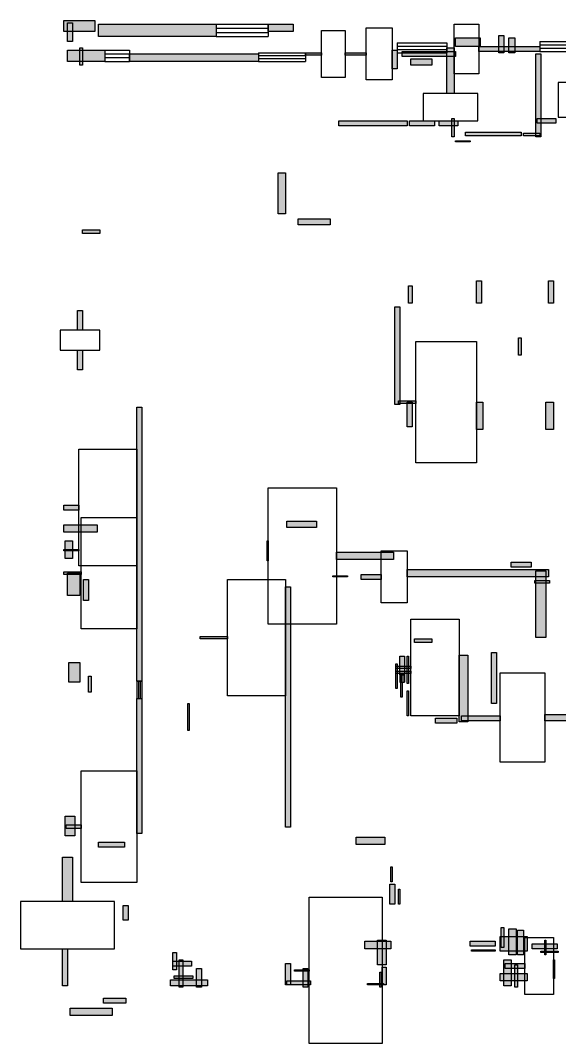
# Model space of a CAD drawing. Header units: centimetres. Extents: x -35 to 2688, y -26 to 2060.
# Drawn here: x -35 to 1052, y -26 to 2038 of the extents above; entities that cross this region are included whole.
import ezdxf

# ---------------------------------------------------------------- set-up
doc = ezdxf.new("R2010")
doc.units = ezdxf.units.CM
for name, color, linetype in [('DOORZONE', 2, 'Continuous'), ('WALL', 7, 'Continuous'), ('WINDOW', 5, 'Continuous')]:
    doc.layers.add(name, color=color, linetype=linetype)

msp = doc.modelspace()

# ---------------------------------------------------------------- hatches: boundary and pattern name
at = {"layer": 'WALL'}
h = msp.add_hatch(color=256, dxfattribs=at)
h.dxf.hatch_style = 1
h.paths.add_polyline_path([(52.5, 2037.5), (115, 2037.5), (115, 2015), (52.5, 2015)])
h = msp.add_hatch(color=256, dxfattribs=at)
h.dxf.hatch_style = 1
h.paths.add_polyline_path([(60, 2032.5), (70, 2032.5), (70, 1995), (60, 1995)])
h = msp.add_hatch(color=256, dxfattribs=at)
h.dxf.hatch_style = 1
h.paths.add_polyline_path([(122.5, 2030), (360, 2030), (360, 2005), (122.5, 2005)])
h = msp.add_hatch(color=256, dxfattribs=at)
h.dxf.hatch_style = 1
h.paths.add_polyline_path([(465, 2030), (515, 2030), (515, 2015), (465, 2015)])
h = msp.add_hatch(color=256, dxfattribs=at)
h.dxf.hatch_style = 1
h.paths.add_polyline_path([(842.5, 2002.5), (892.5, 2002.5), (892.5, 1985), (842.5, 1985)])
h = msp.add_hatch(color=256, dxfattribs=at)
h.dxf.hatch_style = 1
h.paths.add_polyline_path([(930, 2007.5), (940, 2007.5), (940, 1972.5), (930, 1972.5)])
h = msp.add_hatch(color=256, dxfattribs=at)
h.dxf.hatch_style = 1
h.paths.add_polyline_path([(950, 2002.5), (962.5, 2002.5), (962.5, 1972.5), (950, 1972.5)])
h = msp.add_hatch(color=256, dxfattribs=at)
h.dxf.hatch_style = 1
h.paths.add_polyline_path([(85, 1982.5), (90, 1982.5), (90, 1947.5), (85, 1947.5)])
h = msp.add_hatch(color=256, dxfattribs=at)
h.dxf.hatch_style = 1
h.paths.add_polyline_path([(825, 1982.5), (840, 1982.5), (840, 1890), (825, 1890)])
h = msp.add_hatch(color=256, dxfattribs=at)
h.dxf.hatch_style = 1
h.paths.add_polyline_path([(890, 1985), (1012.5, 1985), (1012.5, 1975), (890, 1975)])
h = msp.add_hatch(color=256, dxfattribs=at)
h.dxf.hatch_style = 1
h.paths.add_polyline_path([(60, 1977.5), (135, 1977.5), (135, 1955), (60, 1955)])
h = msp.add_hatch(color=256, dxfattribs=at)
h.dxf.hatch_style = 1
h.paths.add_polyline_path([(185, 1970), (445, 1970), (445, 1955), (185, 1955)])
h = msp.add_hatch(color=256, dxfattribs=at)
h.dxf.hatch_style = 1
h.paths.add_polyline_path([(540, 1972.5), (572.5, 1972.5), (572.5, 1967.5), (540, 1967.5)])
h = msp.add_hatch(color=256, dxfattribs=at)
h.dxf.hatch_style = 1
h.paths.add_polyline_path([(620, 1972.5), (662.5, 1972.5), (662.5, 1967.5), (620, 1967.5)])
h = msp.add_hatch(color=256, dxfattribs=at)
h.dxf.hatch_style = 1
h.paths.add_polyline_path([(715, 1977.5), (725, 1977.5), (725, 1940), (715, 1940)])
h = msp.add_hatch(color=256, dxfattribs=at)
h.dxf.hatch_style = 1
h.paths.add_polyline_path([(735, 1975), (842.5, 1975), (842.5, 1965), (735, 1965)])
h = msp.add_hatch(color=256, dxfattribs=at)
h.dxf.hatch_style = 1
h.paths.add_polyline_path([(1005, 1970), (1015, 1970), (1015, 1802.5), (1005, 1802.5)])
h = msp.add_hatch(color=256, dxfattribs=at)
h.dxf.hatch_style = 1
h.paths.add_polyline_path([(752.5, 1960), (795, 1960), (795, 1947.5), (752.5, 1947.5)])
h = msp.add_hatch(color=256, dxfattribs=at)
h.dxf.hatch_style = 1
h.paths.add_polyline_path([(835, 1840), (840, 1840), (840, 1802.5), (835, 1802.5)])
h = msp.add_hatch(color=256, dxfattribs=at)
h.dxf.hatch_style = 1
h.paths.add_polyline_path([(1007.5, 1840), (1045, 1840), (1045, 1830), (1007.5, 1830)])
h = msp.add_hatch(color=256, dxfattribs=at)
h.dxf.hatch_style = 1
h.paths.add_polyline_path([(607.5, 1835), (745, 1835), (745, 1825), (607.5, 1825)])
h = msp.add_hatch(color=256, dxfattribs=at)
h.dxf.hatch_style = 1
h.paths.add_polyline_path([(750, 1835), (800, 1835), (800, 1825), (750, 1825)])
h = msp.add_hatch(color=256, dxfattribs=at)
h.dxf.hatch_style = 1
h.paths.add_polyline_path([(810, 1835), (847.5, 1835), (847.5, 1825), (810, 1825)])
h = msp.add_hatch(color=256, dxfattribs=at)
h.dxf.hatch_style = 1
h.paths.add_polyline_path([(862.5, 1812.5), (975, 1812.5), (975, 1805), (862.5, 1805)])
h = msp.add_hatch(color=256, dxfattribs=at)
h.dxf.hatch_style = 1
h.paths.add_polyline_path([(980, 1810), (1012.5, 1810), (1012.5, 1805), (980, 1805)])
h = msp.add_hatch(color=256, dxfattribs=at)
h.dxf.hatch_style = 1
h.paths.add_polyline_path([(842.5, 1795), (872.5, 1795), (872.5, 1792.5), (842.5, 1792.5)])
h = msp.add_hatch(color=256, dxfattribs=at)
h.dxf.hatch_style = 1
h.paths.add_polyline_path([(485, 1730), (500, 1730), (500, 1647.5), (485, 1647.5)])
h = msp.add_hatch(color=256, dxfattribs=at)
h.dxf.hatch_style = 1
h.paths.add_polyline_path([(525, 1637.5), (590, 1637.5), (590, 1625), (525, 1625)])
h = msp.add_hatch(color=256, dxfattribs=at)
h.dxf.hatch_style = 1
h.paths.add_polyline_path([(90, 1615), (125, 1615), (125, 1607.5), (90, 1607.5)])
h = msp.add_hatch(color=256, dxfattribs=at)
h.dxf.hatch_style = 1
h.paths.add_polyline_path([(885, 1512.5), (895, 1512.5), (895, 1467.5), (885, 1467.5)])
h = msp.add_hatch(color=256, dxfattribs=at)
h.dxf.hatch_style = 1
h.paths.add_polyline_path([(1030, 1512.5), (1040, 1512.5), (1040, 1467.5), (1030, 1467.5)])
h = msp.add_hatch(color=256, dxfattribs=at)
h.dxf.hatch_style = 1
h.paths.add_polyline_path([(747.5, 1502.5), (755, 1502.5), (755, 1467.5), (747.5, 1467.5)])
h = msp.add_hatch(color=256, dxfattribs=at)
h.dxf.hatch_style = 1
h.paths.add_polyline_path([(80, 1452.5), (90, 1452.5), (90, 1412.5), (80, 1412.5)])
h = msp.add_hatch(color=256, dxfattribs=at)
h.dxf.hatch_style = 1
h.paths.add_polyline_path([(720, 1460), (730, 1460), (730, 1262.5), (720, 1262.5)])
h = msp.add_hatch(color=256, dxfattribs=at)
h.dxf.hatch_style = 1
h.paths.add_polyline_path([(970, 1397.5), (975, 1397.5), (975, 1362.5), (970, 1362.5)])
h = msp.add_hatch(color=256, dxfattribs=at)
h.dxf.hatch_style = 1
h.paths.add_polyline_path([(80, 1372.5), (90, 1372.5), (90, 1332.5), (80, 1332.5)])
h = msp.add_hatch(color=256, dxfattribs=at)
h.dxf.hatch_style = 1
h.paths.add_polyline_path([(727.5, 1270), (762.5, 1270), (762.5, 1265), (727.5, 1265)])
h = msp.add_hatch(color=256, dxfattribs=at)
h.dxf.hatch_style = 1
h.paths.add_polyline_path([(745, 1267.5), (755, 1267.5), (755, 1217.5), (745, 1217.5)])
h = msp.add_hatch(color=256, dxfattribs=at)
h.dxf.hatch_style = 1
h.paths.add_polyline_path([(885, 1267.5), (897.5, 1267.5), (897.5, 1212.5), (885, 1212.5)])
h = msp.add_hatch(color=256, dxfattribs=at)
h.dxf.hatch_style = 1
h.paths.add_polyline_path([(1025, 1267.5), (1040, 1267.5), (1040, 1212.5), (1025, 1212.5)])
h = msp.add_hatch(color=256, dxfattribs=at)
h.dxf.hatch_style = 1
h.paths.add_polyline_path([(200, 1257.5), (210, 1257.5), (210, 705), (200, 705)])
h = msp.add_hatch(color=256, dxfattribs=at)
h.dxf.hatch_style = 1
h.paths.add_polyline_path([(52.5, 1060), (82.5, 1060), (82.5, 1050), (52.5, 1050)])
h = msp.add_hatch(color=256, dxfattribs=at)
h.dxf.hatch_style = 1
h.paths.add_polyline_path([(52.5, 1020), (120, 1020), (120, 1005), (52.5, 1005)])
h = msp.add_hatch(color=256, dxfattribs=at)
h.dxf.hatch_style = 1
h.paths.add_polyline_path([(502.5, 1027.5), (562.5, 1027.5), (562.5, 1015), (502.5, 1015)])
h = msp.add_hatch(color=256, dxfattribs=at)
h.dxf.hatch_style = 1
h.paths.add_polyline_path([(52.5, 970), (82.5, 970), (82.5, 967.5), (52.5, 967.5)])
h = msp.add_hatch(color=256, dxfattribs=at)
h.dxf.hatch_style = 1
h.paths.add_polyline_path([(55, 987.5), (70, 987.5), (70, 952.5), (55, 952.5)])
h = msp.add_hatch(color=256, dxfattribs=at)
h.dxf.hatch_style = 1
h.paths.add_polyline_path([(462.5, 987.5), (465, 987.5), (465, 947.5), (462.5, 947.5)])
h = msp.add_hatch(color=256, dxfattribs=at)
h.dxf.hatch_style = 1
h.paths.add_polyline_path([(602.5, 965), (717.5, 965), (717.5, 950), (602.5, 950)])
h = msp.add_hatch(color=256, dxfattribs=at)
h.dxf.hatch_style = 1
h.paths.add_polyline_path([(745, 930), (1030, 930), (1030, 915), (745, 915)])
h = msp.add_hatch(color=256, dxfattribs=at)
h.dxf.hatch_style = 1
h.paths.add_polyline_path([(955, 945), (995, 945), (995, 935), (955, 935)])
h = msp.add_hatch(color=256, dxfattribs=at)
h.dxf.hatch_style = 1
h.paths.add_polyline_path([(52.5, 925), (87.5, 925), (87.5, 920), (52.5, 920)])
h = msp.add_hatch(color=256, dxfattribs=at)
h.dxf.hatch_style = 1
h.paths.add_polyline_path([(60, 922.5), (85, 922.5), (85, 877.5), (60, 877.5)])
h = msp.add_hatch(color=256, dxfattribs=at)
h.dxf.hatch_style = 1
h.paths.add_polyline_path([(92.5, 910), (102.5, 910), (102.5, 867.5), (92.5, 867.5)])
h = msp.add_hatch(color=256, dxfattribs=at)
h.dxf.hatch_style = 1
h.paths.add_polyline_path([(595, 917.5), (625, 917.5), (625, 915), (595, 915)])
h = msp.add_hatch(color=256, dxfattribs=at)
h.dxf.hatch_style = 1
h.paths.add_polyline_path([(652.5, 920), (692.5, 920), (692.5, 910), (652.5, 910)])
h = msp.add_hatch(color=256, dxfattribs=at)
h.dxf.hatch_style = 1
h.paths.add_polyline_path([(1005, 927.5), (1025, 927.5), (1025, 792.5), (1005, 792.5)])
h = msp.add_hatch(color=256, dxfattribs=at)
h.dxf.hatch_style = 1
h.paths.add_polyline_path([(500, 895), (510, 895), (510, 410), (500, 410)])
h = msp.add_hatch(color=256, dxfattribs=at)
h.dxf.hatch_style = 1
h.paths.add_polyline_path([(1002.5, 907.5), (1032.5, 907.5), (1032.5, 902.5), (1002.5, 902.5)])
h = msp.add_hatch(color=256, dxfattribs=at)
h.dxf.hatch_style = 1
h.paths.add_polyline_path([(327.5, 795), (382.5, 795), (382.5, 790), (327.5, 790)])
h = msp.add_hatch(color=256, dxfattribs=at)
h.dxf.hatch_style = 1
h.paths.add_polyline_path([(760, 790), (795, 790), (795, 782.5), (760, 782.5)])
h = msp.add_hatch(color=256, dxfattribs=at)
h.dxf.hatch_style = 1
h.paths.add_polyline_path([(730, 755), (740, 755), (740, 717.5), (730, 717.5)])
h = msp.add_hatch(color=256, dxfattribs=at)
h.dxf.hatch_style = 1
h.paths.add_polyline_path([(745, 755), (747.5, 755), (747.5, 700), (745, 700)])
h = msp.add_hatch(color=256, dxfattribs=at)
h.dxf.hatch_style = 1
h.paths.add_polyline_path([(850, 757.5), (867.5, 757.5), (867.5, 622.5), (850, 622.5)])
h = msp.add_hatch(color=256, dxfattribs=at)
h.dxf.hatch_style = 1
h.paths.add_polyline_path([(915, 762.5), (925, 762.5), (925, 660), (915, 660)])
h = msp.add_hatch(color=256, dxfattribs=at)
h.dxf.hatch_style = 1
h.paths.add_polyline_path([(62.5, 742.5), (85, 742.5), (85, 702.5), (62.5, 702.5)])
h = msp.add_hatch(color=256, dxfattribs=at)
h.dxf.hatch_style = 1
h.paths.add_polyline_path([(722.5, 740), (725, 740), (725, 690), (722.5, 690)])
h = msp.add_hatch(color=256, dxfattribs=at)
h.dxf.hatch_style = 1
h.paths.add_polyline_path([(722.5, 735), (752.5, 735), (752.5, 730), (722.5, 730)])
h = msp.add_hatch(color=256, dxfattribs=at)
h.dxf.hatch_style = 1
h.paths.add_polyline_path([(722.5, 725), (752.5, 725), (752.5, 720), (722.5, 720)])
h = msp.add_hatch(color=256, dxfattribs=at)
h.dxf.hatch_style = 1
h.paths.add_polyline_path([(102.5, 715), (107.5, 715), (107.5, 682.5), (102.5, 682.5)])
h = msp.add_hatch(color=256, dxfattribs=at)
h.dxf.hatch_style = 1
h.paths.add_polyline_path([(732.5, 702.5), (735, 702.5), (735, 672.5), (732.5, 672.5)])
h = msp.add_hatch(color=256, dxfattribs=at)
h.dxf.hatch_style = 1
h.paths.add_polyline_path([(745, 685), (747.5, 685), (747.5, 635), (745, 635)])
h = msp.add_hatch(color=256, dxfattribs=at)
h.dxf.hatch_style = 1
h.paths.add_polyline_path([(200, 670), (210, 670), (210, 397.5), (200, 397.5)])
h = msp.add_hatch(color=256, dxfattribs=at)
h.dxf.hatch_style = 1
h.paths.add_polyline_path([(302.5, 660), (305, 660), (305, 605), (302.5, 605)])
h = msp.add_hatch(color=256, dxfattribs=at)
h.dxf.hatch_style = 1
h.paths.add_polyline_path([(802.5, 630), (845, 630), (845, 620), (802.5, 620)])
h = msp.add_hatch(color=256, dxfattribs=at)
h.dxf.hatch_style = 1
h.paths.add_polyline_path([(855, 635), (932.5, 635), (932.5, 625), (855, 625)])
h = msp.add_hatch(color=256, dxfattribs=at)
h.dxf.hatch_style = 1
h.paths.add_polyline_path([(1022.5, 637.5), (1252.5, 637.5), (1252.5, 625), (1022.5, 625)])
h = msp.add_hatch(color=256, dxfattribs=at)
h.dxf.hatch_style = 1
h.paths.add_polyline_path([(55, 432.5), (75, 432.5), (75, 392.5), (55, 392.5)])
h = msp.add_hatch(color=256, dxfattribs=at)
h.dxf.hatch_style = 1
h.paths.add_polyline_path([(57.5, 415), (87.5, 415), (87.5, 407.5), (57.5, 407.5)])
h = msp.add_hatch(color=256, dxfattribs=at)
h.dxf.hatch_style = 1
h.paths.add_polyline_path([(122.5, 380), (175, 380), (175, 370), (122.5, 370)])
h = msp.add_hatch(color=256, dxfattribs=at)
h.dxf.hatch_style = 1
h.paths.add_polyline_path([(642.5, 390), (700, 390), (700, 375), (642.5, 375)])
h = msp.add_hatch(color=256, dxfattribs=at)
h.dxf.hatch_style = 1
h.paths.add_polyline_path([(50, 350), (70, 350), (70, 260), (50, 260)])
h = msp.add_hatch(color=256, dxfattribs=at)
h.dxf.hatch_style = 1
h.paths.add_polyline_path([(712.5, 330), (715, 330), (715, 300), (712.5, 300)])
h = msp.add_hatch(color=256, dxfattribs=at)
h.dxf.hatch_style = 1
h.paths.add_polyline_path([(710, 295), (720, 295), (720, 255), (710, 255)])
h = msp.add_hatch(color=256, dxfattribs=at)
h.dxf.hatch_style = 1
h.paths.add_polyline_path([(727.5, 285), (730, 285), (730, 255), (727.5, 255)])
h = msp.add_hatch(color=256, dxfattribs=at)
h.dxf.hatch_style = 1
h.paths.add_polyline_path([(172.5, 252.5), (182.5, 252.5), (182.5, 222.5), (172.5, 222.5)])
h = msp.add_hatch(color=256, dxfattribs=at)
h.dxf.hatch_style = 1
h.paths.add_polyline_path([(935, 207.5), (940, 207.5), (940, 167.5), (935, 167.5)])
h = msp.add_hatch(color=256, dxfattribs=at)
h.dxf.hatch_style = 1
h.paths.add_polyline_path([(932.5, 190), (987.5, 190), (987.5, 160), (932.5, 160)])
h = msp.add_hatch(color=256, dxfattribs=at)
h.dxf.hatch_style = 1
h.paths.add_polyline_path([(950, 205), (965, 205), (965, 152.5), (950, 152.5)])
h = msp.add_hatch(color=256, dxfattribs=at)
h.dxf.hatch_style = 1
h.paths.add_polyline_path([(967.5, 202.5), (980, 202.5), (980, 152.5), (967.5, 152.5)])
h = msp.add_hatch(color=256, dxfattribs=at)
h.dxf.hatch_style = 1
h.paths.add_polyline_path([(660, 180), (712.5, 180), (712.5, 165), (660, 165)])
h = msp.add_hatch(color=256, dxfattribs=at)
h.dxf.hatch_style = 1
h.paths.add_polyline_path([(685, 182.5), (702.5, 182.5), (702.5, 132.5), (685, 132.5)])
h = msp.add_hatch(color=256, dxfattribs=at)
h.dxf.hatch_style = 1
h.paths.add_polyline_path([(872.5, 180), (922.5, 180), (922.5, 170), (872.5, 170)])
h = msp.add_hatch(color=256, dxfattribs=at)
h.dxf.hatch_style = 1
h.paths.add_polyline_path([(997.5, 175), (1047.5, 175), (1047.5, 165), (997.5, 165)])
h = msp.add_hatch(color=256, dxfattribs=at)
h.dxf.hatch_style = 1
h.paths.add_polyline_path([(1022.5, 182.5), (1025, 182.5), (1025, 152.5), (1022.5, 152.5)])
h = msp.add_hatch(color=256, dxfattribs=at)
h.dxf.hatch_style = 1
h.paths.add_polyline_path([(50, 165), (60, 165), (60, 90), (50, 90)])
h = msp.add_hatch(color=256, dxfattribs=at)
h.dxf.hatch_style = 1
h.paths.add_polyline_path([(272.5, 157.5), (280, 157.5), (280, 122.5), (272.5, 122.5)])
h = msp.add_hatch(color=256, dxfattribs=at)
h.dxf.hatch_style = 1
h.paths.add_polyline_path([(875, 162.5), (922.5, 162.5), (922.5, 160), (875, 160)])
h = msp.add_hatch(color=256, dxfattribs=at)
h.dxf.hatch_style = 1
h.paths.add_polyline_path([(1015, 160), (1050, 160), (1050, 157.5), (1015, 157.5)])
h = msp.add_hatch(color=256, dxfattribs=at)
h.dxf.hatch_style = 1
h.paths.add_polyline_path([(272.5, 140), (310, 140), (310, 130), (272.5, 130)])
h = msp.add_hatch(color=256, dxfattribs=at)
h.dxf.hatch_style = 1
h.paths.add_polyline_path([(285, 142.5), (292.5, 142.5), (292.5, 87.5), (285, 87.5)])
h = msp.add_hatch(color=256, dxfattribs=at)
h.dxf.hatch_style = 1
h.paths.add_polyline_path([(320, 125), (330, 125), (330, 87.5), (320, 87.5)])
h = msp.add_hatch(color=256, dxfattribs=at)
h.dxf.hatch_style = 1
h.paths.add_polyline_path([(500, 135), (510, 135), (510, 92.5), (500, 92.5)])
h = msp.add_hatch(color=256, dxfattribs=at)
h.dxf.hatch_style = 1
h.paths.add_polyline_path([(535, 125), (545, 125), (545, 87.5), (535, 87.5)])
h = msp.add_hatch(color=256, dxfattribs=at)
h.dxf.hatch_style = 1
h.paths.add_polyline_path([(695, 127.5), (702.5, 127.5), (702.5, 92.5), (695, 92.5)])
h = msp.add_hatch(color=256, dxfattribs=at)
h.dxf.hatch_style = 1
h.paths.add_polyline_path([(940, 142.5), (955, 142.5), (955, 90), (940, 90)])
h = msp.add_hatch(color=256, dxfattribs=at)
h.dxf.hatch_style = 1
h.paths.add_polyline_path([(942.5, 135), (982.5, 135), (982.5, 125), (942.5, 125)])
h = msp.add_hatch(color=256, dxfattribs=at)
h.dxf.hatch_style = 1
h.paths.add_polyline_path([(962.5, 132.5), (967.5, 132.5), (967.5, 87.5), (962.5, 87.5)])
h = msp.add_hatch(color=256, dxfattribs=at)
h.dxf.hatch_style = 1
h.paths.add_polyline_path([(1040, 142.5), (1042.5, 142.5), (1042.5, 105), (1040, 105)])
h = msp.add_hatch(color=256, dxfattribs=at)
h.dxf.hatch_style = 1
h.paths.add_polyline_path([(275, 110), (312.5, 110), (312.5, 105), (275, 105)])
h = msp.add_hatch(color=256, dxfattribs=at)
h.dxf.hatch_style = 1
h.paths.add_polyline_path([(517.5, 122.5), (547.5, 122.5), (547.5, 120), (517.5, 120)])
h = msp.add_hatch(color=256, dxfattribs=at)
h.dxf.hatch_style = 1
h.paths.add_polyline_path([(690, 117.5), (692.5, 117.5), (692.5, 87.5), (690, 87.5)])
h = msp.add_hatch(color=256, dxfattribs=at)
h.dxf.hatch_style = 1
h.paths.add_polyline_path([(932.5, 115), (987.5, 115), (987.5, 100), (932.5, 100)])
h = msp.add_hatch(color=256, dxfattribs=at)
h.dxf.hatch_style = 1
h.paths.add_polyline_path([(267.5, 102.5), (342.5, 102.5), (342.5, 90), (267.5, 90)])
h = msp.add_hatch(color=256, dxfattribs=at)
h.dxf.hatch_style = 1
h.paths.add_polyline_path([(502.5, 100), (550, 100), (550, 92.5), (502.5, 92.5)])
h = msp.add_hatch(color=256, dxfattribs=at)
h.dxf.hatch_style = 1
h.paths.add_polyline_path([(665, 95), (697.5, 95), (697.5, 92.5), (665, 92.5)])
h = msp.add_hatch(color=256, dxfattribs=at)
h.dxf.hatch_style = 1
h.paths.add_polyline_path([(132.5, 65), (177.5, 65), (177.5, 55), (132.5, 55)])
h = msp.add_hatch(color=256, dxfattribs=at)
h.dxf.hatch_style = 1
h.paths.add_polyline_path([(65, 45), (150, 45), (150, 30), (65, 30)])

# ---------------------------------------------------------------- linework, layer by layer
at = {"layer": 'DOORZONE'}
for points in [[(662.5, 2022.5), (715, 2022.5), (715, 1917.5), (662.5, 1917.5)], [(840, 2030), (890, 2030), (890, 1930), (840, 1930)], [(572.5, 2017.5), (620, 2017.5), (620, 1922.5), (572.5, 1922.5)], [(1050, 1912.5), (1050, 1842.5), (1190, 1842.5), (1190, 1912.5)], [(777.5, 1890), (777.5, 1835), (887.5, 1835), (887.5, 1890)], [(45, 1412.5), (45, 1372.5), (125, 1372.5), (125, 1412.5)], [(762.5, 1390), (885, 1390), (885, 1145), (762.5, 1145)], [(82.5, 1172.5), (200, 1172.5), (200, 937.5), (82.5, 937.5)], [(465, 1095), (602.5, 1095), (602.5, 820), (465, 820)], [(87.5, 1035), (200, 1035), (200, 810), (87.5, 810)], [(692.5, 967.5), (745, 967.5), (745, 862.5), (692.5, 862.5)], [(382.5, 910), (500, 910), (500, 675), (382.5, 675)], [(752.5, 830), (850, 830), (850, 635), (752.5, 635)], [(932.5, 721.25), (1022.5, 721.25), (1022.5, 541.25), (932.5, 541.25)], [(87.5, 523.75), (200, 523.75), (200, 298.75), (87.5, 298.75)], [(547.5, 268.75), (695, 268.75), (695, -26.25), (547.5, -26.25)], [(-35, 260), (-35, 165), (155, 165), (155, 260)], [(982.5, 187.5), (1040, 187.5), (1040, 72.5), (982.5, 72.5)]]:
    msp.add_lwpolyline(points, close=True, dxfattribs=at)
at = {"layer": 'WALL'}
for points in [[(52.5, 2037.5), (115, 2037.5), (115, 2015), (52.5, 2015)], [(60, 2032.5), (70, 2032.5), (70, 1995), (60, 1995)], [(122.5, 2030), (360, 2030), (360, 2005), (122.5, 2005)], [(465, 2030), (515, 2030), (515, 2015), (465, 2015)], [(842.5, 2002.5), (892.5, 2002.5), (892.5, 1985), (842.5, 1985)], [(930, 2007.5), (940, 2007.5), (940, 1972.5), (930, 1972.5)], [(950, 2002.5), (962.5, 2002.5), (962.5, 1972.5), (950, 1972.5)], [(85, 1982.5), (90, 1982.5), (90, 1947.5), (85, 1947.5)], [(825, 1982.5), (840, 1982.5), (840, 1890), (825, 1890)], [(890, 1985), (1012.5, 1985), (1012.5, 1975), (890, 1975)], [(60, 1977.5), (135, 1977.5), (135, 1955), (60, 1955)], [(185, 1970), (445, 1970), (445, 1955), (185, 1955)], [(540, 1972.5), (572.5, 1972.5), (572.5, 1967.5), (540, 1967.5)], [(620, 1972.5), (662.5, 1972.5), (662.5, 1967.5), (620, 1967.5)], [(715, 1977.5), (725, 1977.5), (725, 1940), (715, 1940)], [(735, 1975), (842.5, 1975), (842.5, 1965), (735, 1965)], [(1005, 1970), (1015, 1970), (1015, 1802.5), (1005, 1802.5)], [(752.5, 1960), (795, 1960), (795, 1947.5), (752.5, 1947.5)], [(835, 1840), (840, 1840), (840, 1802.5), (835, 1802.5)], [(1007.5, 1840), (1045, 1840), (1045, 1830), (1007.5, 1830)], [(607.5, 1835), (745, 1835), (745, 1825), (607.5, 1825)], [(750, 1835), (800, 1835), (800, 1825), (750, 1825)], [(810, 1835), (847.5, 1835), (847.5, 1825), (810, 1825)], [(862.5, 1812.5), (975, 1812.5), (975, 1805), (862.5, 1805)], [(980, 1810), (1012.5, 1810), (1012.5, 1805), (980, 1805)], [(842.5, 1795), (872.5, 1795), (872.5, 1792.5), (842.5, 1792.5)], [(485, 1730), (500, 1730), (500, 1647.5), (485, 1647.5)], [(525, 1637.5), (590, 1637.5), (590, 1625), (525, 1625)], [(90, 1615), (125, 1615), (125, 1607.5), (90, 1607.5)], [(885, 1512.5), (895, 1512.5), (895, 1467.5), (885, 1467.5)], [(1030, 1512.5), (1040, 1512.5), (1040, 1467.5), (1030, 1467.5)], [(747.5, 1502.5), (755, 1502.5), (755, 1467.5), (747.5, 1467.5)], [(80, 1452.5), (90, 1452.5), (90, 1412.5), (80, 1412.5)], [(720, 1460), (730, 1460), (730, 1262.5), (720, 1262.5)], [(970, 1397.5), (975, 1397.5), (975, 1362.5), (970, 1362.5)], [(80, 1372.5), (90, 1372.5), (90, 1332.5), (80, 1332.5)], [(727.5, 1270), (762.5, 1270), (762.5, 1265), (727.5, 1265)], [(745, 1267.5), (755, 1267.5), (755, 1217.5), (745, 1217.5)], [(885, 1267.5), (897.5, 1267.5), (897.5, 1212.5), (885, 1212.5)], [(1025, 1267.5), (1040, 1267.5), (1040, 1212.5), (1025, 1212.5)], [(200, 1257.5), (210, 1257.5), (210, 705), (200, 705)], [(52.5, 1060), (82.5, 1060), (82.5, 1050), (52.5, 1050)], [(52.5, 1020), (120, 1020), (120, 1005), (52.5, 1005)], [(502.5, 1027.5), (562.5, 1027.5), (562.5, 1015), (502.5, 1015)], [(52.5, 970), (82.5, 970), (82.5, 967.5), (52.5, 967.5)], [(55, 987.5), (70, 987.5), (70, 952.5), (55, 952.5)], [(462.5, 987.5), (465, 987.5), (465, 947.5), (462.5, 947.5)], [(602.5, 965), (717.5, 965), (717.5, 950), (602.5, 950)], [(745, 930), (1030, 930), (1030, 915), (745, 915)], [(955, 945), (995, 945), (995, 935), (955, 935)], [(52.5, 925), (87.5, 925), (87.5, 920), (52.5, 920)], [(60, 922.5), (85, 922.5), (85, 877.5), (60, 877.5)], [(92.5, 910), (102.5, 910), (102.5, 867.5), (92.5, 867.5)], [(595, 917.5), (625, 917.5), (625, 915), (595, 915)], [(652.5, 920), (692.5, 920), (692.5, 910), (652.5, 910)], [(1005, 927.5), (1025, 927.5), (1025, 792.5), (1005, 792.5)], [(500, 895), (510, 895), (510, 410), (500, 410)], [(1002.5, 907.5), (1032.5, 907.5), (1032.5, 902.5), (1002.5, 902.5)], [(327.5, 795), (382.5, 795), (382.5, 790), (327.5, 790)], [(760, 790), (795, 790), (795, 782.5), (760, 782.5)], [(730, 755), (740, 755), (740, 717.5), (730, 717.5)], [(745, 755), (747.5, 755), (747.5, 700), (745, 700)], [(850, 757.5), (867.5, 757.5), (867.5, 622.5), (850, 622.5)], [(915, 762.5), (925, 762.5), (925, 660), (915, 660)], [(62.5, 742.5), (85, 742.5), (85, 702.5), (62.5, 702.5)], [(722.5, 740), (725, 740), (725, 690), (722.5, 690)], [(722.5, 735), (752.5, 735), (752.5, 730), (722.5, 730)], [(722.5, 725), (752.5, 725), (752.5, 720), (722.5, 720)], [(102.5, 715), (107.5, 715), (107.5, 682.5), (102.5, 682.5)], [(732.5, 702.5), (735, 702.5), (735, 672.5), (732.5, 672.5)], [(745, 685), (747.5, 685), (747.5, 635), (745, 635)], [(200, 670), (210, 670), (210, 397.5), (200, 397.5)], [(302.5, 660), (305, 660), (305, 605), (302.5, 605)], [(802.5, 630), (845, 630), (845, 620), (802.5, 620)], [(855, 635), (932.5, 635), (932.5, 625), (855, 625)], [(1022.5, 637.5), (1252.5, 637.5), (1252.5, 625), (1022.5, 625)], [(55, 432.5), (75, 432.5), (75, 392.5), (55, 392.5)], [(57.5, 415), (87.5, 415), (87.5, 407.5), (57.5, 407.5)], [(122.5, 380), (175, 380), (175, 370), (122.5, 370)], [(642.5, 390), (700, 390), (700, 375), (642.5, 375)], [(50, 350), (70, 350), (70, 260), (50, 260)], [(712.5, 330), (715, 330), (715, 300), (712.5, 300)], [(710, 295), (720, 295), (720, 255), (710, 255)], [(727.5, 285), (730, 285), (730, 255), (727.5, 255)], [(172.5, 252.5), (182.5, 252.5), (182.5, 222.5), (172.5, 222.5)], [(935, 207.5), (940, 207.5), (940, 167.5), (935, 167.5)], [(932.5, 190), (987.5, 190), (987.5, 160), (932.5, 160)], [(950, 205), (965, 205), (965, 152.5), (950, 152.5)], [(967.5, 202.5), (980, 202.5), (980, 152.5), (967.5, 152.5)], [(660, 180), (712.5, 180), (712.5, 165), (660, 165)], [(685, 182.5), (702.5, 182.5), (702.5, 132.5), (685, 132.5)], [(872.5, 180), (922.5, 180), (922.5, 170), (872.5, 170)], [(997.5, 175), (1047.5, 175), (1047.5, 165), (997.5, 165)], [(1022.5, 182.5), (1025, 182.5), (1025, 152.5), (1022.5, 152.5)], [(50, 165), (60, 165), (60, 90), (50, 90)], [(272.5, 157.5), (280, 157.5), (280, 122.5), (272.5, 122.5)], [(875, 162.5), (922.5, 162.5), (922.5, 160), (875, 160)], [(1015, 160), (1050, 160), (1050, 157.5), (1015, 157.5)], [(272.5, 140), (310, 140), (310, 130), (272.5, 130)], [(285, 142.5), (292.5, 142.5), (292.5, 87.5), (285, 87.5)], [(320, 125), (330, 125), (330, 87.5), (320, 87.5)], [(500, 135), (510, 135), (510, 92.5), (500, 92.5)], [(535, 125), (545, 125), (545, 87.5), (535, 87.5)], [(695, 127.5), (702.5, 127.5), (702.5, 92.5), (695, 92.5)], [(940, 142.5), (955, 142.5), (955, 90), (940, 90)], [(942.5, 135), (982.5, 135), (982.5, 125), (942.5, 125)], [(962.5, 132.5), (967.5, 132.5), (967.5, 87.5), (962.5, 87.5)], [(1040, 142.5), (1042.5, 142.5), (1042.5, 105), (1040, 105)], [(275, 110), (312.5, 110), (312.5, 105), (275, 105)], [(517.5, 122.5), (547.5, 122.5), (547.5, 120), (517.5, 120)], [(690, 117.5), (692.5, 117.5), (692.5, 87.5), (690, 87.5)], [(932.5, 115), (987.5, 115), (987.5, 100), (932.5, 100)], [(267.5, 102.5), (342.5, 102.5), (342.5, 90), (267.5, 90)], [(502.5, 100), (550, 100), (550, 92.5), (502.5, 92.5)], [(665, 95), (697.5, 95), (697.5, 92.5), (665, 92.5)], [(132.5, 65), (177.5, 65), (177.5, 55), (132.5, 55)], [(65, 45), (150, 45), (150, 30), (65, 30)]]:
    msp.add_lwpolyline(points, close=True, dxfattribs=at)
at = {"layer": 'WINDOW'}
for p, q in [((360, 2030), (465, 2030)), ((360, 2030), (360, 2005)), ((465, 2030), (465, 2005)), ((360, 2021.67), (465, 2021.67)), ((360, 2013.33), (465, 2013.33)), ((360, 2005), (465, 2005)), ((725, 1992.5), (825, 1992.5)), ((725, 1992.5), (725, 1972.5)), ((725, 1985.83), (825, 1985.83)), ((825, 1992.5), (825, 1972.5)), ((1012.5, 1995), (1370, 1995)), ((1012.5, 1995), (1012.5, 1975)), ((1012.5, 1988.33), (1370, 1988.33)), ((1012.5, 1981.67), (1370, 1981.67)), ((135, 1977.5), (185, 1977.5)), ((135, 1977.5), (135, 1955)), ((135, 1970), (185, 1970)), ((135, 1962.5), (185, 1962.5)), ((185, 1977.5), (185, 1955)), ((445, 1972.5), (540, 1972.5)), ((445, 1972.5), (445, 1955)), ((445, 1966.67), (540, 1966.67)), ((445, 1960.83), (540, 1960.83)), ((540, 1972.5), (540, 1955)), ((725, 1979.17), (825, 1979.17)), ((725, 1972.5), (825, 1972.5)), ((1012.5, 1975), (1370, 1975)), ((135, 1955), (185, 1955)), ((445, 1955), (540, 1955)), ((200, 705), (200, 670)), ((200, 705), (210, 705)), ((203.33, 705), (203.33, 670)), ((206.67, 705), (206.67, 670)), ((210, 705), (210, 670)), ((730, 717.5), (730, 702.5)), ((730, 717.5), (740, 717.5)), ((730, 702.5), (740, 702.5)), ((733.33, 717.5), (733.33, 702.5)), ((736.67, 717.5), (736.67, 702.5)), ((740, 717.5), (740, 702.5)), ((200, 670), (210, 670))]:
    msp.add_line(p, q, dxfattribs=at)

doc.saveas('drawing.dxf')
